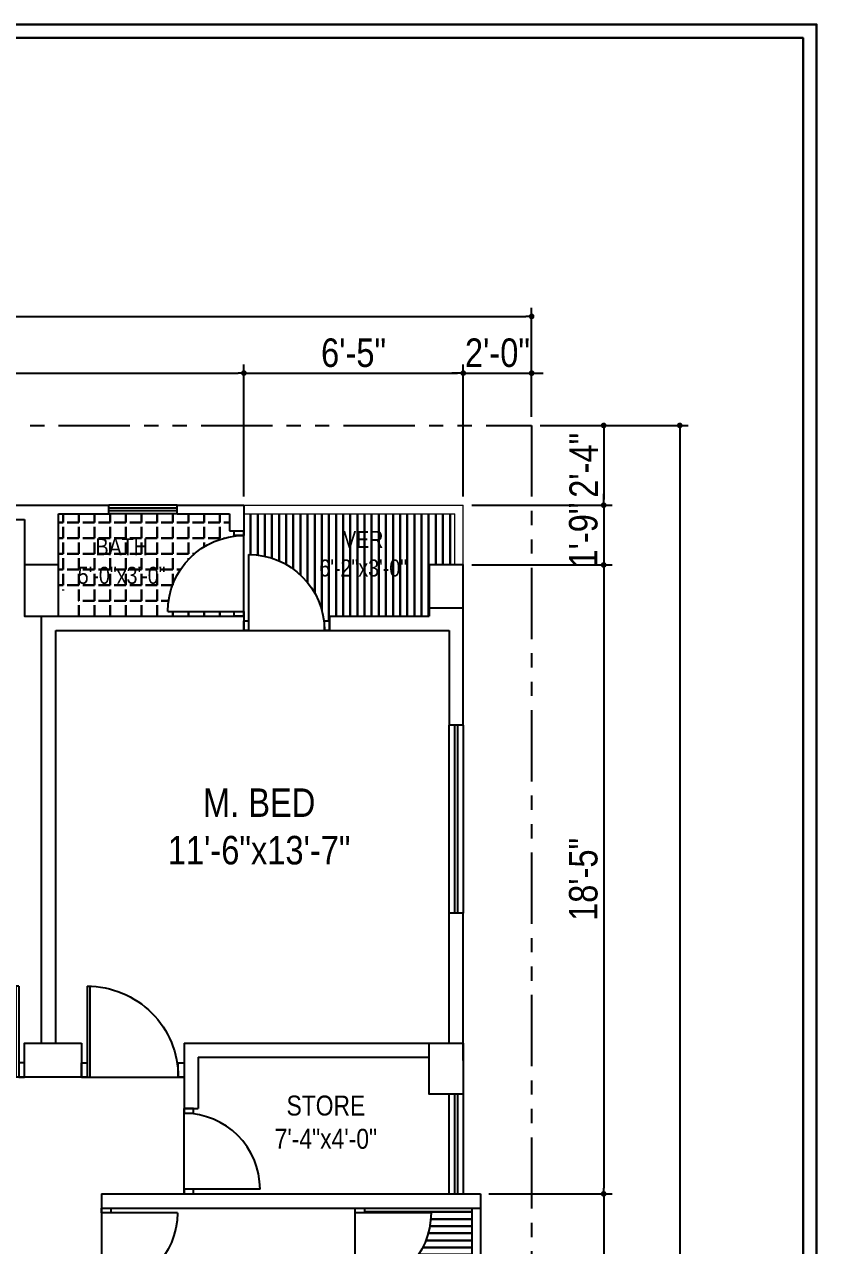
# Model space of a CAD drawing. Header units: inches. Extents: x -159432 to -126829, y -44881 to -40109.
# Drawn here: x -152499.9 to -152221.9, y -42075.8 to -41647 of the extents above; entities that cross this region are included whole.
import ezdxf

# ---------------------------------------------------------------- set-up
doc = ezdxf.new("R2010")
doc.units = ezdxf.units.IN
doc.header["$LTSCALE"] = 10
doc.header["$MEASUREMENT"] = 0
doc.header["$PDMODE"] = 34
doc.linetypes.add('PHANTOMX2', pattern=[5, 2.5, -0.5, 0.5, -0.5, 0.5, -0.5])
doc.layers.get('0').update_dxf_attribs({"color": 140, "lineweight": 25})
doc.layers.get('Defpoints').update_dxf_attribs({"lineweight": 25})
for name, color, linetype, lineweight in [('BOUNDERY', 32, 'PHANTOMX2', 25), ('COLUM', 10, 'Continuous', 25), ('DIM', 6, 'Continuous', 25), ('door', 123, 'Continuous', 25), ('h2', 165, 'Continuous', 30), ('line', 134, 'Continuous', 30), ('TEXT', 6, 'Continuous', 25), ('VER', 211, 'Continuous', 20), ('wall', 7, 'Continuous', 25), ('win', 143, 'Continuous', 25)]:
    doc.layers.add(name, color=color, linetype=linetype, lineweight=lineweight)
doc.styles.add('arn', font='ARIALN.TTF')
doc.dimstyles.new('DIM', dxfattribs={"dimtxt": 10, "dimasz": 2, "dimexe": 3, "dimexo": 3, "dimgap": 2, "dimtad": 1, "dimdec": 1, "dimzin": 1, "dimdsep": 46, "dimlunit": 4, "dimtxsty": 'arn', "dimblk": 'DOT', "dimcen": 0.09, "dimclrd": 256, "dimclre": 256, "dimclrt": 256, "dimaunit": 1, "dimadec": 0, "dimazin": 0, "dimtfac": 1, "dimtdec": 1, "dimtix": 1, "dimtmove": 2, "dimatfit": 3, "dimldrblk": 'OPEN30', "dimfxl": 10, "dimtolj": 1, "dimtzin": 0, "dimlwd": -1, "dimlwe": -1, "dimarcsym": 0})

# ---------------------------------------------------------------- blocks, each defined once
blk = doc.blocks.new('D1')
at = {"layer": 'door'}
for p, q in [((231942, 594723), (231942, 594673)), ((232042, 594723), (231942, 594723)), ((232042, 594673), (232042, 594723)), ((231942, 594673), (232042, 594673)), ((232742, 593873), (231942, 593873)), ((232042, 593873), (231942, 593873)), ((231942, 593873), (231942, 593823)), ((231942, 593823), (232042, 593823)), ((232042, 593823), (232042, 593873))]:
    blk.add_line(p, q, dxfattribs=at)
at = {"layer": 'door', "linetype": 'ByBlock'}
blk.add_arc((231942, 593873), 800, 0, 90, dxfattribs=at)
blk = doc.blocks.new('door')
at = {"layer": 'door'}
blk.add_line((-148358.38, -38071.49), (-148328.38, -38071.49), dxfattribs=at)
at = {"layer": 'door', "extrusion": (0, 0, -1), "xscale": 0.03333332273177803, "yscale": 0.03333332278998569, "zscale": -0.0333333227645894, "rotation": 90}
blk.add_blockref('D1', (168152.49, -45802.87), dxfattribs=at)
blk = doc.blocks.new('D36')
at = {"layer": 'door'}
for p, q in [((27731.72, -1583.1), (27731.72, -1585.1)), ((27736.72, -1583.1), (27731.72, -1583.1)), ((27731.72, -1619.1), (27731.72, -1583.1)), ((27731.72, -1585.1), (27736.72, -1585.1)), ((27736.72, -1585.1), (27736.72, -1583.1)), ((27763.72, -1616.1), (27731.72, -1616.1)), ((27763.72, -1617.1), (27731.72, -1617.1)), ((27736.72, -1617.1), (27731.72, -1617.1)), ((27731.72, -1617.1), (27731.72, -1619.1)), ((27731.72, -1619.1), (27736.72, -1619.1)), ((27736.72, -1619.1), (27736.72, -1617.1))]:
    blk.add_line(p, q, dxfattribs=at)
at = {"layer": 'door', "linetype": 'ByBlock'}
blk.add_ellipse((27731.72, -1617.1), major_axis=(-22.63, -22.63), ratio=1, start_param=2.356194, end_param=3.926991, dxfattribs=at)
blk = doc.blocks.new('_Dot')
at = {"color": 0, "linetype": 'ByBlock', "lineweight": -2}
blk.add_line((-0.5, 0), (-1, 0), dxfattribs=at)
at = {"color": 0, "linetype": 'ByBlock', "const_width": 0.5}
blk.add_lwpolyline([(-0.25, 0, 1), (0.25, 0, 1)], format="xyb", close=True, dxfattribs=at)
blk = doc.blocks.new('*D397')
at = {"layer": 'Defpoints', "color": 0}
for p in [(-152321.87, -41769.46), (-152321.87, -41787.83), (-152345.87, -41815.83)]:
    blk.add_point(p, dxfattribs=at)
at = {"layer": 'DIM'}
for p, q in [((-152347.87, -41769.46), (-152349.87, -41769.46)), ((-152345.87, -41812.83), (-152345.87, -41766.46)), ((-152345.87, -41769.46), (-152321.87, -41769.46)), ((-152321.87, -41784.83), (-152321.87, -41766.46)), ((-152319.87, -41769.46), (-152317.87, -41769.46))]:
    blk.add_line(p, q, dxfattribs=at)
at = {"layer": 'DIM', "xscale": 2, "yscale": 2, "zscale": 2}
blk.add_blockref('_Dot', (-152345.87, -41769.46), dxfattribs=at)
at = {"layer": 'DIM', "xscale": 2, "yscale": 2, "zscale": 2, "rotation": 180}
blk.add_blockref('_Dot', (-152321.87, -41769.46), dxfattribs=at)
at = {"layer": 'DIM', "insert": (-152333.87, -41762.36), "char_height": 10, "attachment_point": 5, "style": 'arn'}
blk.add_mtext('\\A1;2\'-0"', dxfattribs=at)
blk = doc.blocks.new('_Open30')
at = {"color": 0, "linetype": 'ByBlock', "lineweight": -2}
for p, q in [((-1, 0.27), (0, 0)), ((0, 0), (-1, -0.27)), ((0, 0), (-1, 0))]:
    blk.add_line(p, q, dxfattribs=at)
blk = doc.blocks.new('*D398')
at = {"layer": 'Defpoints', "color": 0}
for p in [(-152321.87, -41749.55), (-152837.87, -41787.83), (-152321.87, -41787.83)]:
    blk.add_point(p, dxfattribs=at)
at = {"layer": 'DIM'}
for p, q in [((-152837.87, -41784.83), (-152837.87, -41746.55)), ((-152321.87, -41784.83), (-152321.87, -41746.55)), ((-152835.87, -41749.55), (-152323.87, -41749.55))]:
    blk.add_line(p, q, dxfattribs=at)
at = {"layer": 'DIM', "xscale": 2, "yscale": 2, "zscale": 2, "rotation": 180}
blk.add_blockref('_Dot', (-152837.87, -41749.55), dxfattribs=at)
at = {"layer": 'DIM', "xscale": 2, "yscale": 2, "zscale": 2}
blk.add_blockref('_Dot', (-152321.87, -41749.55), dxfattribs=at)
at = {"layer": 'DIM', "insert": (-152579.87, -41742.44), "char_height": 10, "attachment_point": 5, "style": 'arn'}
blk.add_mtext('\\A1;43\'-0"', dxfattribs=at)
blk = doc.blocks.new('*D399')
at = {"layer": 'Defpoints', "color": 0}
for p in [(-152321.87, -41787.83), (-152345.87, -41815.83), (-152296.59, -41815.83)]:
    blk.add_point(p, dxfattribs=at)
at = {"layer": 'DIM'}
for p, q in [((-152318.87, -41787.83), (-152293.59, -41787.83)), ((-152296.59, -41789.83), (-152296.59, -41813.83)), ((-152342.87, -41815.83), (-152293.59, -41815.83))]:
    blk.add_line(p, q, dxfattribs=at)
at = {"layer": 'DIM', "xscale": 2, "yscale": 2, "zscale": 2}
for p, rotation in [((-152296.59, -41787.83), 90), ((-152296.59, -41815.83), 270)]:
    blk.add_blockref('_Dot', p, dxfattribs=dict(at, rotation=rotation))
at = {"layer": 'DIM', "insert": (-152303.61, -41801.83), "char_height": 10, "attachment_point": 5, "rotation": 90, "style": 'arn'}
blk.add_mtext('\\A1;2\'-4"', dxfattribs=at)
blk = doc.blocks.new('*D400')
at = {"layer": 'Defpoints', "color": 0}
for p in [(-152345.87, -41836.83), (-152339.87, -42057.68), (-152296.59, -42057.68)]:
    blk.add_point(p, dxfattribs=at)
at = {"layer": 'DIM'}
for p, q in [((-152342.87, -41836.83), (-152293.59, -41836.83)), ((-152296.59, -41838.83), (-152296.59, -42055.68)), ((-152336.87, -42057.68), (-152293.59, -42057.68))]:
    blk.add_line(p, q, dxfattribs=at)
at = {"layer": 'DIM', "xscale": 2, "yscale": 2, "zscale": 2}
for p, rotation in [((-152296.59, -41836.83), 90), ((-152296.59, -42057.68), 270)]:
    blk.add_blockref('_Dot', p, dxfattribs=dict(at, rotation=rotation))
at = {"layer": 'DIM', "insert": (-152303.7, -41947.25), "char_height": 10, "attachment_point": 5, "rotation": 90, "style": 'arn'}
blk.add_mtext('\\A1;18\'-5"', dxfattribs=at)
blk = doc.blocks.new('*D402')
at = {"layer": 'Defpoints', "color": 0}
for p in [(-152321.87, -41787.83), (-152321.87, -42435.83), (-152269.89, -42435.83)]:
    blk.add_point(p, dxfattribs=at)
at = {"layer": 'DIM'}
for p, q in [((-152318.87, -41787.83), (-152266.89, -41787.83)), ((-152269.89, -41789.83), (-152269.89, -42433.83)), ((-152318.87, -42435.83), (-152266.89, -42435.83))]:
    blk.add_line(p, q, dxfattribs=at)
at = {"layer": 'DIM', "xscale": 2, "yscale": 2, "zscale": 2}
for p, rotation in [((-152269.89, -41787.83), 90), ((-152269.89, -42435.83), 270)]:
    blk.add_blockref('_Dot', p, dxfattribs=dict(at, rotation=rotation))
at = {"layer": 'DIM', "insert": (-152277, -42111.83), "char_height": 10, "attachment_point": 5, "rotation": 90, "style": 'arn'}
blk.add_mtext('\\A1;54\'-0"', dxfattribs=at)
blk = doc.blocks.new('*D428')
at = {"layer": 'Defpoints', "color": 0}
for p in [(-152422.87, -41769.46), (-152618.87, -41815.83), (-152422.87, -41815.83)]:
    blk.add_point(p, dxfattribs=at)
at = {"layer": 'DIM'}
for p, q in [((-152618.87, -41812.83), (-152618.87, -41766.46)), ((-152616.87, -41769.46), (-152424.87, -41769.46)), ((-152422.87, -41812.83), (-152422.87, -41766.46))]:
    blk.add_line(p, q, dxfattribs=at)
at = {"layer": 'DIM', "xscale": 2, "yscale": 2, "zscale": 2, "rotation": 180}
blk.add_blockref('_Dot', (-152618.87, -41769.46), dxfattribs=at)
at = {"layer": 'DIM', "xscale": 2, "yscale": 2, "zscale": 2}
blk.add_blockref('_Dot', (-152422.87, -41769.46), dxfattribs=at)
at = {"layer": 'DIM', "insert": (-152520.87, -41762.36), "char_height": 10, "attachment_point": 5, "style": 'arn'}
blk.add_mtext('\\A1;16\'-4"', dxfattribs=at)
blk = doc.blocks.new('*D429')
at = {"layer": 'Defpoints', "color": 0}
for p in [(-152345.87, -41769.46), (-152422.87, -41815.83), (-152345.87, -41815.83)]:
    blk.add_point(p, dxfattribs=at)
at = {"layer": 'DIM'}
for p, q in [((-152422.87, -41812.83), (-152422.87, -41766.46)), ((-152420.87, -41769.46), (-152347.87, -41769.46)), ((-152345.87, -41812.83), (-152345.87, -41766.46))]:
    blk.add_line(p, q, dxfattribs=at)
at = {"layer": 'DIM', "xscale": 2, "yscale": 2, "zscale": 2, "rotation": 180}
blk.add_blockref('_Dot', (-152422.87, -41769.46), dxfattribs=at)
at = {"layer": 'DIM', "xscale": 2, "yscale": 2, "zscale": 2}
blk.add_blockref('_Dot', (-152345.87, -41769.46), dxfattribs=at)
at = {"layer": 'DIM', "insert": (-152384.37, -41762.36), "char_height": 10, "attachment_point": 5, "style": 'arn'}
blk.add_mtext('\\A1;6\'-5"', dxfattribs=at)
blk = doc.blocks.new('*D431')
at = {"layer": 'Defpoints', "color": 0}
for p in [(-152345.87, -41815.83), (-152345.87, -41836.83), (-152296.59, -41836.83)]:
    blk.add_point(p, dxfattribs=at)
at = {"layer": 'DIM'}
for p, q in [((-152296.59, -41813.83), (-152296.59, -41811.83)), ((-152342.87, -41815.83), (-152293.59, -41815.83)), ((-152296.59, -41815.83), (-152296.59, -41836.83)), ((-152342.87, -41836.83), (-152293.59, -41836.83)), ((-152296.59, -41838.83), (-152296.59, -41840.83))]:
    blk.add_line(p, q, dxfattribs=at)
at = {"layer": 'DIM', "xscale": 2, "yscale": 2, "zscale": 2}
for p, rotation in [((-152296.59, -41815.83), 270), ((-152296.59, -41836.83), 90)]:
    blk.add_blockref('_Dot', p, dxfattribs=dict(at, rotation=rotation))
at = {"layer": 'DIM', "insert": (-152303.7, -41826.33), "char_height": 10, "attachment_point": 5, "rotation": 90, "style": 'arn'}
blk.add_mtext('\\A1;1\'-9"', dxfattribs=at)
blk = doc.blocks.new('*D432')
at = {"layer": 'Defpoints', "color": 0}
for p in [(-152339.87, -42057.68), (-152339.87, -42152.68), (-152296.59, -42152.68)]:
    blk.add_point(p, dxfattribs=at)
at = {"layer": 'DIM'}
for p, q in [((-152336.87, -42057.68), (-152293.59, -42057.68)), ((-152296.59, -42059.68), (-152296.59, -42150.68)), ((-152336.87, -42152.68), (-152293.59, -42152.68))]:
    blk.add_line(p, q, dxfattribs=at)
at = {"layer": 'DIM', "xscale": 2, "yscale": 2, "zscale": 2}
for p, rotation in [((-152296.59, -42057.68), 90), ((-152296.59, -42152.68), 270)]:
    blk.add_blockref('_Dot', p, dxfattribs=dict(at, rotation=rotation))
at = {"layer": 'DIM', "insert": (-152303.61, -42105.18), "char_height": 10, "attachment_point": 5, "rotation": 90, "style": 'arn'}
blk.add_mtext('\\A1;7\'-11"', dxfattribs=at)

msp = doc.modelspace()

# ---------------------------------------------------------------- hatches: boundary and pattern name
at = {"layer": 'h2'}
h = msp.add_hatch(dxfattribs=at)
h.set_pattern_fill('ANGLE', color=256, scale=20, style=0)
h.set_pattern_definition([(180, (-299121.842, -1649.9045), (0, 5.5), [4, -1.5]), (90, (-299121.842, -1649.9045), (5.5, 3e-16), [4, -1.5])])
edge = h.paths.add_edge_path()
edge.add_line((-152480.86922, -41845.82783), (-152487.86922, -41845.82783))
edge.add_line((-152487.86922, -41845.82783), (-152487.86922, -41818.82783))
edge.add_line((-152487.86922, -41818.82783), (-152470.22493, -41818.82783))
edge.add_line((-152470.22493, -41818.82783), (-152446.22493, -41818.82783))
edge.add_line((-152446.22493, -41818.82783), (-152427.86922, -41818.82783))
edge.add_line((-152427.86922, -41818.82783), (-152427.86922, -41824.82784))
edge.add_line((-152427.86922, -41824.82784), (-152426.20255, -41824.82784))
edge.add_line((-152426.20255, -41824.82784), (-152426.20255, -41826.49451))
edge.add_line((-152426.20255, -41826.49451), (-152422.86922, -41826.49451))
edge.add_ellipse((-152422.86922, -41853.16117), major_axis=(-0.00337, 26.66666), ratio=0.999999998, start_angle=359.9927533, end_angle=449.9927533)
edge.add_line((-152449.53588, -41853.16117), (-152426.20255, -41853.16117))
edge.add_line((-152426.20255, -41853.16117), (-152426.20255, -41854.82783))
edge.add_line((-152426.20255, -41854.82783), (-152480.86922, -41854.82783))
edge.add_line((-152480.86922, -41854.82783), (-152480.86922, -41845.82783))
h.paths.add_polyline_path([(-152449.14287, -41825.9116), (-152482.36388, -41825.9116), (-152482.36388, -41845.03847), (-152449.14287, -41845.03847)], flags=24)
h = msp.add_hatch(dxfattribs=at)
h.set_pattern_fill('LINE', color=256, scale=20, angle=90, style=0)
h.set_pattern_definition([(90, (-4918.0171, -116.5162), (-2.5, 2e-16), [])])
edge = h.paths.add_edge_path()
edge.add_line((-152422.86922, -41818.82783), (-152422.86922, -41824.82784))
edge.add_line((-152422.86922, -41824.82784), (-152422.86922, -41854.82783))
edge.add_line((-152422.86922, -41854.82783), (-152422.86922, -41856.4945))
edge.add_line((-152422.86922, -41856.4945), (-152421.20256, -41856.4945))
edge.add_line((-152421.20256, -41856.4945), (-152421.20256, -41833.16117))
edge.add_ellipse((-152421.20256, -41859.82783), major_axis=(26.66666, 0.00337), ratio=0.999999998, start_angle=359.9927556, end_angle=449.9927556, ccw=False)
edge.add_line((-152394.5359, -41859.82783), (-152394.5359, -41856.4945))
edge.add_line((-152394.5359, -41856.4945), (-152392.86923, -41856.4945))
edge.add_line((-152392.86923, -41856.4945), (-152392.86923, -41854.82783))
edge.add_line((-152392.86923, -41854.82783), (-152357.87264, -41854.82783))
edge.add_line((-152357.87264, -41854.82783), (-152357.87264, -41851.82783))
edge.add_line((-152357.87264, -41851.82783), (-152357.87264, -41836.82783))
edge.add_line((-152357.87264, -41836.82783), (-152348.87264, -41836.82783))
edge.add_line((-152348.87264, -41836.82783), (-152348.87264, -41818.82783))
edge.add_line((-152348.87264, -41818.82783), (-152422.86922, -41818.82783))
h.paths.add_polyline_path([(-152397.592, -41823.34413), (-152364.34234, -41823.34413), (-152364.34234, -41842.47101), (-152397.592, -41842.47101)], flags=24)
h = msp.add_hatch(dxfattribs=at)
h.set_pattern_fill('LINE', color=256, scale=20, style=0)
h.set_pattern_definition([(0, (-4918.0171, -116.5162), (0, 2.5), [])])
edge = h.paths.add_edge_path()
edge.add_line((-152342.87264, -42062.67911), (-152380.53931, -42062.67911))
edge.add_line((-152380.53931, -42062.67911), (-152380.53931, -42064.34577))
edge.add_line((-152380.53931, -42064.34577), (-152357.20598, -42064.34577))
edge.add_ellipse((-152383.87264, -42064.34577), major_axis=(-0.00337, 26.66666), ratio=0.999999998, start_angle=179.9927533, end_angle=269.9927533, ccw=False)
edge.add_line((-152383.87264, -42091.01243), (-152380.53931, -42091.01243))
edge.add_line((-152380.53931, -42091.01243), (-152380.53931, -42092.67911))
edge.add_line((-152380.53931, -42092.67911), (-152378.87264, -42092.67911))
edge.add_line((-152378.87264, -42092.67911), (-152378.87264, -42102.36568))
edge.add_line((-152378.87264, -42102.36568), (-152378.87264, -42108.67911))
edge.add_line((-152378.87264, -42108.67911), (-152342.87264, -42108.67911))
edge.add_line((-152342.87264, -42108.67911), (-152342.87264, -42062.67911))
h.paths.add_polyline_path([(-152378.87264, -42111.67911), (-152378.87264, -42138.84487), (-152378.87264, -42147.67911), (-152342.87264, -42147.67911), (-152342.87264, -42111.67911)])
h.paths.add_polyline_path([(-152376.13537, -42085.2176), (-152342.91436, -42085.2176), (-152342.91436, -42104.34448), (-152376.13537, -42104.34448)], flags=25)
h.paths.add_polyline_path([(-152373.56724, -42126.33515), (-152346.79439, -42126.33515), (-152346.79439, -42137.07867), (-152373.56724, -42137.07867)], flags=24)

# ---------------------------------------------------------------- linework, layer by layer
at = {"layer": 'BOUNDERY'}
msp.add_lwpolyline([(-152796.87264, -42435.82783), (-152837.87264, -42435.82783), (-152837.87264, -41787.82783), (-152321.87264, -41787.82783), (-152321.87264, -42435.82783), (-152362.87264, -42435.82783)], dxfattribs=at)
at = {"layer": 'COLUM'}
for points in [[(-152487.86922, -41854.82783), (-152487.86922, -41836.82783), (-152499.86922, -41836.82783), (-152499.86922, -41854.82783), (-152487.86922, -41854.82783)], [(-152345.87264, -41851.82783), (-152345.87264, -41836.82783), (-152357.87264, -41836.82783), (-152357.87264, -41851.82783), (-152345.87264, -41851.82783)], [(-152479.87264, -42004.71524), (-152479.87264, -42016.71524), (-152499.87264, -42016.71524), (-152499.87264, -42004.71524), (-152479.87264, -42004.71524)], [(-152345.87264, -42004.71524), (-152345.87264, -42022.71524), (-152357.87264, -42022.71524), (-152357.87264, -42004.71524), (-152345.87264, -42004.71524)]]:
    msp.add_lwpolyline(points, dxfattribs=at)
at = {"layer": 'DIM'}
for p, q in [((-152342.87264, -42062.67911), (-152342.87264, -42147.67911)), ((-152339.87264, -42062.67911), (-152339.87264, -42147.67911))]:
    msp.add_line(p, q, dxfattribs=at)
at = {"layer": 'line'}
msp.add_lwpolyline([(-152942.21068, -41647.01408), (-152942.21068, -42730.03665), (-152221.88258, -42730.03665), (-152221.88258, -41647.01408)], close=True, dxfattribs=at)
msp.add_lwpolyline([(-152226.61798, -42660.37008), (-152226.61798, -41651.74948), (-152937.47529, -41651.74948), (-152937.47529, -42660.37008)], dxfattribs=at)
at = {"layer": 'VER'}
for p, q in [((-152422.86922, -41815.82783), (-152345.87264, -41815.82783)), ((-152345.87264, -41836.82783), (-152345.87264, -41815.82783)), ((-152422.86922, -41818.82783), (-152348.87264, -41818.82783)), ((-152348.87264, -41836.82783), (-152348.87264, -41818.82783))]:
    msp.add_line(p, q, dxfattribs=at)
at = {"layer": 'wall'}
for p, q in [((-152520.87264, -41815.82783), (-152487.86922, -41815.82783)), ((-152492.86922, -41815.82783), (-152470.22493, -41815.82783)), ((-152470.22493, -41818.82783), (-152470.22493, -41815.82783)), ((-152446.22493, -41815.82783), (-152422.86922, -41815.82783)), ((-152446.22493, -41818.82783), (-152446.22493, -41815.82783)), ((-152520.87264, -41820.82783), (-152499.86922, -41820.82783)), ((-152499.86922, -41820.82783), (-152499.86922, -41836.82783)), ((-152487.86922, -41836.82783), (-152487.86922, -41818.82783)), ((-152487.86922, -41818.82783), (-152470.22493, -41818.82783)), ((-152446.22493, -41818.82783), (-152427.86922, -41818.82783)), ((-152427.86922, -41824.82784), (-152422.86922, -41824.82784)), ((-152345.87264, -41893.13861), (-152345.87264, -41836.82783)), ((-152493.87264, -42004.71524), (-152493.86959, -41854.82783)), ((-152487.86922, -41854.82783), (-152422.86922, -41854.82783)), ((-152392.86923, -41854.82783), (-152357.87264, -41854.82783)), ((-152488.87264, -42004.71524), (-152488.87264, -41859.82783)), ((-152488.87264, -41859.82783), (-152422.86922, -41859.82783)), ((-152392.86923, -41859.82783), (-152350.87264, -41859.82783)), ((-152345.87264, -41893.13861), (-152350.87264, -41893.13861)), ((-152345.87264, -41959.13861), (-152350.87264, -41959.13861)), ((-152443.87264, -42004.71524), (-152350.87264, -42004.71524)), ((-152443.87264, -42004.71524), (-152443.87264, -42027.67911)), ((-152438.87264, -42009.71524), (-152357.87264, -42009.71524)), ((-152438.87264, -42009.71524), (-152438.87264, -42027.67911)), ((-152443.87264, -42027.67911), (-152438.87264, -42027.67911)), ((-152472.87264, -42057.67911), (-152339.87264, -42057.67911)), ((-152472.87264, -42057.67911), (-152472.87264, -42062.67911)), ((-152339.87264, -42057.67911), (-152339.87264, -42062.67911)), ((-152472.87264, -42062.67911), (-152339.87264, -42062.67911))]:
    msp.add_line(p, q, dxfattribs=at)
at = {"layer": 'wall', "ltscale": 0.5}
for p, q in [((-152422.86922, -41815.82783), (-152422.86922, -41824.82784)), ((-152427.86922, -41818.82783), (-152427.86922, -41824.82783)), ((-152357.87264, -41851.82783), (-152357.87264, -41854.82783)), ((-152422.86922, -41854.82783), (-152422.86922, -41859.82783)), ((-152392.86923, -41854.82783), (-152392.86923, -41859.82783)), ((-152350.87264, -41859.82783), (-152350.87264, -41893.13861)), ((-152350.87264, -42004.71524), (-152350.87264, -41959.13861)), ((-152345.87264, -42010.80317), (-152345.87264, -41959.13861))]:
    msp.add_line(p, q, dxfattribs=at)
at = {"layer": 'win'}
for p, q in [((-152446.22493, -41815.82783), (-152470.22493, -41815.82783)), ((-152446.22493, -41816.82783), (-152470.22493, -41816.82783)), ((-152446.22493, -41817.82783), (-152470.22493, -41817.82783)), ((-152446.22493, -41818.82783), (-152470.22493, -41818.82783)), ((-152350.87264, -41959.13861), (-152350.87264, -41893.13861)), ((-152348.87264, -41959.13861), (-152348.87264, -41893.13861)), ((-152347.87264, -41893.13861), (-152347.87264, -41959.13861)), ((-152345.87264, -41893.13861), (-152345.87264, -41959.13861)), ((-152350.87264, -42057.67911), (-152350.87264, -42022.71524)), ((-152348.87264, -42057.67911), (-152348.87264, -42022.71524)), ((-152347.87264, -42022.71524), (-152347.87264, -42057.67911)), ((-152345.87264, -42022.71524), (-152345.87264, -42057.67911))]:
    msp.add_line(p, q, dxfattribs=at)

# ---------------------------------------------------------------- block references
at = {"layer": 'door', "rotation": 90}
msp.add_blockref('D36', (-154118.97652, -69748.43463), dxfattribs=at)
at = {"layer": 'door', "xscale": -1, "rotation": 270}
msp.add_blockref('D36', (-150860.76876, -69748.43463), dxfattribs=at)
at = {"layer": 'wall'}
for p, rotation in [((-190494.35658, 106503.54895), 90), ((-114401.38529, -190421.05589), 270), ((-114312.38529, -190421.05589), 270)]:
    msp.add_blockref('door', p, dxfattribs=dict(at, rotation=rotation))
msp.add_blockref('door', (-4064.49244, -3788.34048), dxfattribs=at)
at = {"layer": 'wall', "xscale": -1, "rotation": 270}
msp.add_blockref('door', (-114372.38529, 106300.69767), dxfattribs=at)

# ---------------------------------------------------------------- texts
at = {"layer": 'TEXT', "style": 'arn'}
for s, insert, char_height, width, attachment_point in [('\\A1;VER\\P6\'-2"x3\'-0"', (-152380.96717, -41840.97101), 6, 29.5552251, 8), ('\\A1;BATH\\P5\'-0"x3\'-0"', (-152465.75337, -41843.53847), 6, 30.9849659, 8), ('\\A1;M. BED  \\P11\'-6"x13\'-7"', (-152417.51126, -41942.11151), 10, 51.6675307, 8), ('\\A1;STORE\\P7\'-4"x4\'-0"', (-152394.08333, -42023.15729), 7, 39.1491269, 2)]:
    msp.add_mtext(s, dxfattribs=dict(at, insert=insert, char_height=char_height, width=width, attachment_point=attachment_point))

# ---------------------------------------------------------------- dimensions: what is measured, and where the dimension line sits
at = {"layer": 'DIM'}
for base, p1, p2, picture, middle in [((-152321.87264, -41749.54814), (-152837.87264, -41787.82783), (-152321.87264, -41787.82783), '*D398', (-152579.87264, -41742.44241)), ((-152422.86922, -41769.46493), (-152618.87264, -41815.82783), (-152422.86922, -41815.82783), '*D428', (-152520.87093, -41762.3592)), ((-152345.87264, -41769.46493), (-152422.86922, -41815.82783), (-152345.87264, -41815.82783), '*D429', (-152384.37093, -41762.3592)), ((-152321.87264, -41769.46493), (-152345.87264, -41815.82783), (-152321.87264, -41787.82783), '*D397', (-152333.87264, -41762.3592))]:
    dim = msp.add_linear_dim(base=base, p1=p1, p2=p2, dimstyle='DIM', dxfattribs=at)
    dim.commit()
    dim.dimension.update_dxf_attribs({"geometry": picture, "text_midpoint": middle})
for base, p1, p2, picture, middle in [((-152296.59124, -41815.82783), (-152321.87264, -41787.82783), (-152345.87264, -41815.82783), '*D399', (-152303.6117, -41801.82783)), ((-152269.89054, -42435.82783), (-152321.87264, -41787.82783), (-152321.87264, -42435.82783), '*D402', (-152276.99627, -42111.82783)), ((-152296.59124, -41836.82783), (-152345.87264, -41815.82783), (-152345.87264, -41836.82783), '*D431', (-152303.69697, -41826.32783)), ((-152296.59124, -42057.67911), (-152345.87264, -41836.82783), (-152339.87264, -42057.67911), '*D400', (-152303.69697, -41947.25347)), ((-152296.59124, -42152.67911), (-152339.87264, -42057.67911), (-152339.87264, -42152.67911), '*D432', (-152303.6117, -42105.17911))]:
    dim = msp.add_linear_dim(base=base, p1=p1, p2=p2, angle=90, dimstyle='DIM', dxfattribs=at)
    dim.commit()
    dim.dimension.update_dxf_attribs({"geometry": picture, "text_midpoint": middle})

doc.saveas('drawing.dxf')
